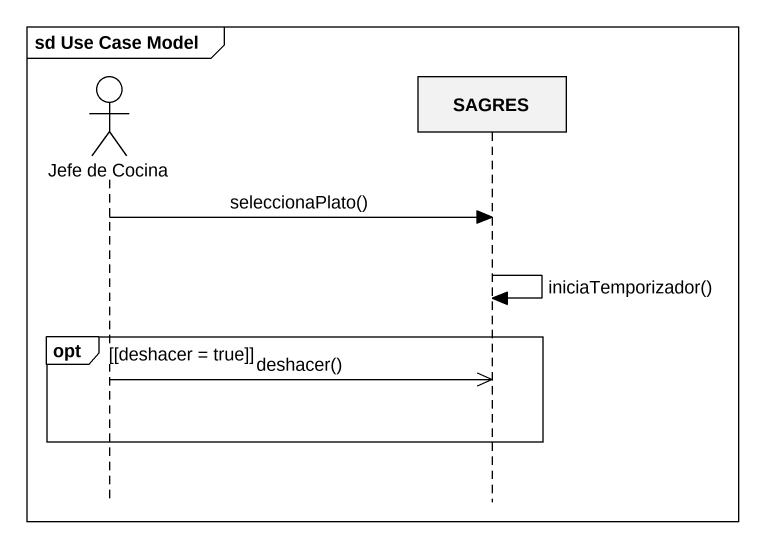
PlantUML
@startuml
mainframe sd Use Case Model
hide footbox
actor "Jefe de Cocina" as Jefe_de_Cocina
participant SAGRES

Jefe_de_Cocina -> SAGRES : seleccionaPlato()
SAGRES -> SAGRES : iniciaTemporizador()
opt [deshacer = true]
  Jefe_de_Cocina ->> SAGRES : deshacer()
end
@enduml
